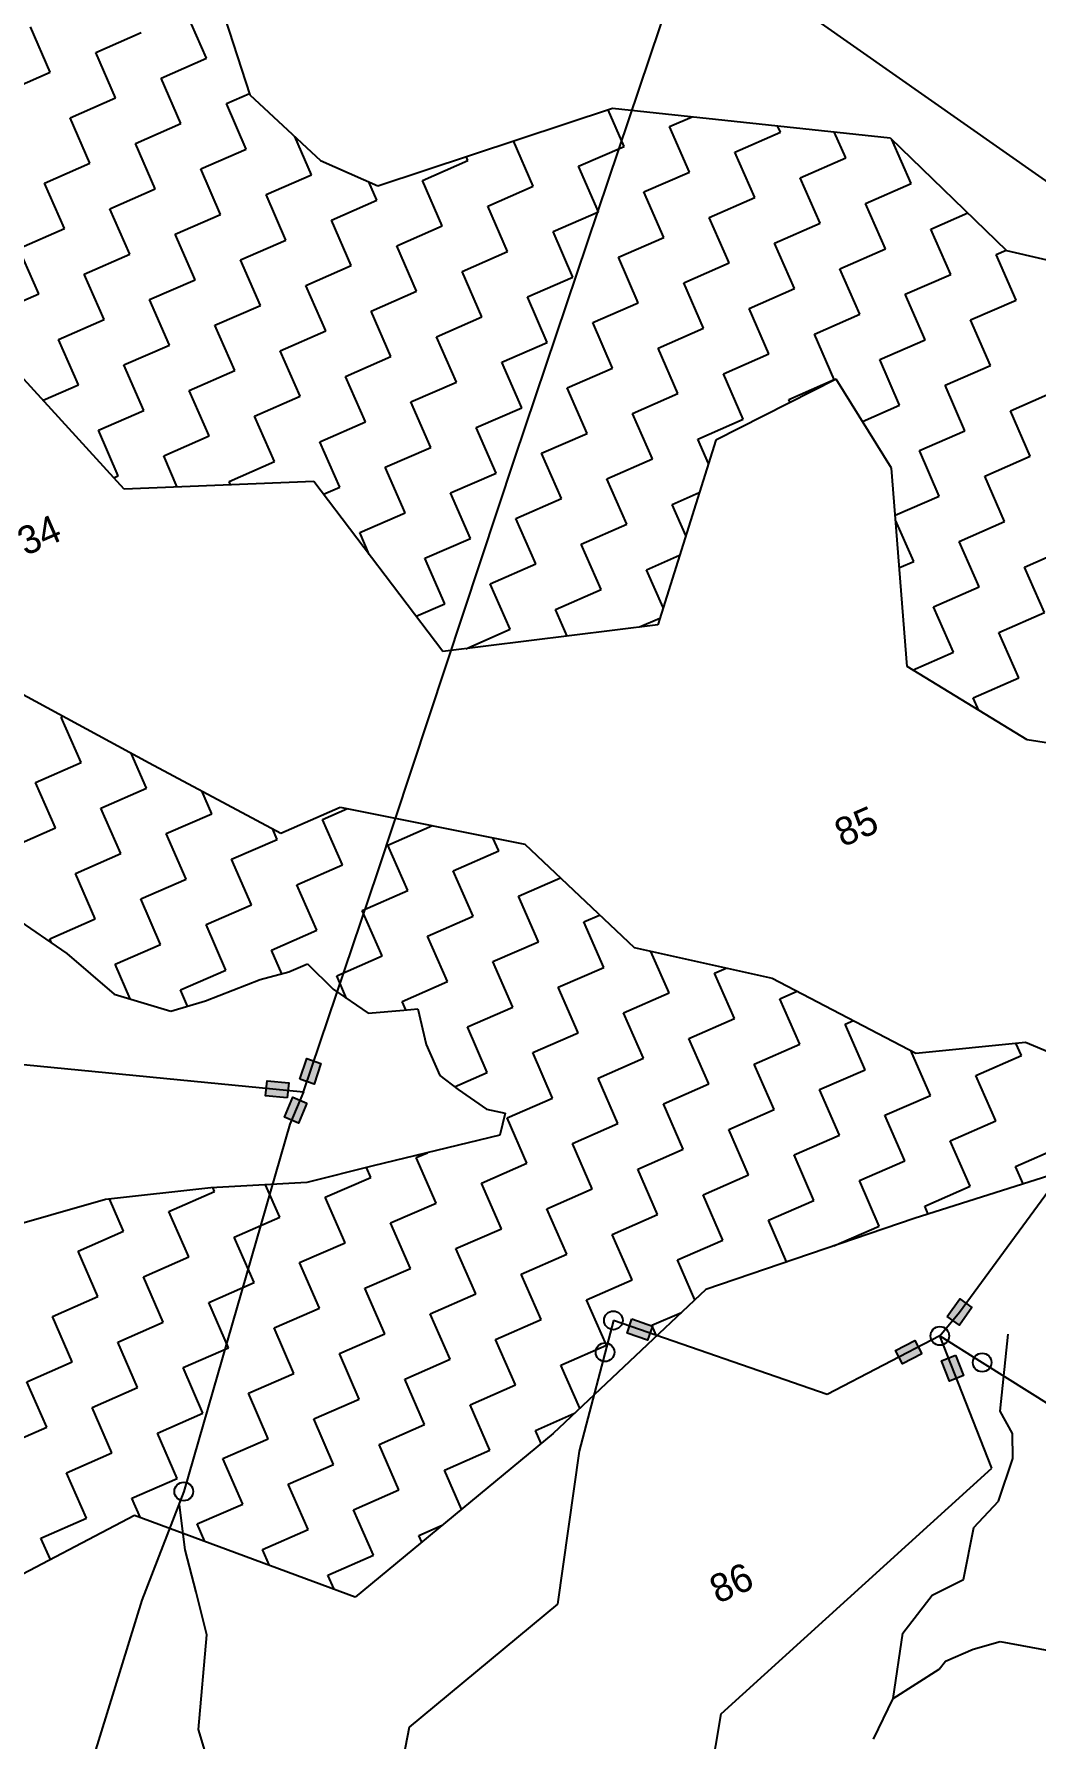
# Model space of a CAD drawing. Header units: metres. Extents: x 317389 to 323374, y 1888575 to 1892651.
# Drawn here: x 321275 to 321610, y 1890781 to 1891350 of the extents above; entities that cross this region are included whole.
import ezdxf

# ---------------------------------------------------------------- set-up
doc = ezdxf.new("R2010")
doc.units = ezdxf.units.M
doc.header["$MEASUREMENT"] = 0
for name, color, linetype in [('LINE_WATER', 4, 'Continuous'), ('POLY_HATCH', 12, 'Continuous'), ('POLY_PARCEL', 6, 'Continuous'), ('TEXT_PARCEL', 7, 'Continuous')]:
    doc.layers.add(name, color=color, linetype=linetype)
doc.styles.add('TEXT_MAP', font='')
doc.styles.get('TEXT_MAP').set_extended_font_data('Kruti Dev 050')

msp = doc.modelspace()

# ---------------------------------------------------------------- hatches: boundary and pattern name
for points in [[(321371.14, 1891006.04), (321366.38, 1891007.65), (321364.06, 1891000.77), (321368.82, 1890999.16)], [(321353.15, 1891000.29), (321352.66, 1890995.29), (321359.89, 1890994.59), (321360.38, 1890999.59)], [(321358.95, 1890988.06), (321363.58, 1890986.1), (321366.41, 1890992.79), (321361.79, 1890994.75)], [(321588.46, 1890924.53), (321584.37, 1890927.44), (321580.16, 1890921.52), (321584.25, 1890918.61)], [(321480.17, 1890913.64), (321481.82, 1890918.38), (321474.96, 1890920.76), (321473.31, 1890916.02)], [(321562.92, 1890910.21), (321565.23, 1890905.75), (321571.68, 1890909.1), (321569.36, 1890913.56)], [(321580.96, 1890900.01), (321585.63, 1890901.86), (321582.97, 1890908.61), (321578.3, 1890906.77)]]:
    msp.add_hatch(color=256).paths.add_polyline_path(points)

# ---------------------------------------------------------------- linework, layer by layer
for points in [[(321364.06, 1891000.77), (321366.38, 1891007.65), (321371.14, 1891006.04), (321368.82, 1890999.16)], [(321359.89, 1890994.59), (321352.66, 1890995.29), (321353.15, 1891000.29), (321360.38, 1890999.59)], [(321366.41, 1890992.79), (321363.58, 1890986.1), (321358.95, 1890988.06), (321361.79, 1890994.75)], [(321580.16, 1890921.52), (321584.37, 1890927.44), (321588.46, 1890924.53), (321584.25, 1890918.61)], [(321474.96, 1890920.76), (321481.82, 1890918.38), (321480.17, 1890913.64), (321473.31, 1890916.02)], [(321571.68, 1890909.1), (321565.23, 1890905.75), (321562.92, 1890910.21), (321569.36, 1890913.56)], [(321582.97, 1890908.61), (321585.63, 1890901.86), (321580.96, 1890900.01), (321578.3, 1890906.77)]]:
    msp.add_lwpolyline(points, close=True)
for centre in [(321468.74, 1890920.26), (321577.72, 1890915.08), (321465.96, 1890909.63), (321591.85, 1890906.2), (321325.33, 1890863.13)]:
    msp.add_circle(centre, 3.11)
at = {"layer": 'LINE_WATER'}
for p, q in [((321597.87, 1890889.91), (321600.53, 1890915.64)), ((321601.99, 1890882.46), (321597.87, 1890889.91)), ((321602.15, 1890874.14), (321601.99, 1890882.46)), ((321597.36, 1890859.91), (321602.15, 1890874.14)), ((321325.8, 1890843.6), (321323.87, 1890858.63)), ((321589.05, 1890851.08), (321597.36, 1890859.91)), ((321585.64, 1890833.69), (321589.05, 1890851.08)), ((321329.49, 1890829.47), (321325.8, 1890843.6)), ((321575.15, 1890828.53), (321585.64, 1890833.69)), ((321333.03, 1890815.28), (321329.49, 1890829.47)), ((321565.33, 1890815.86), (321575.15, 1890828.53)), ((321562.16, 1890793.95), (321565.33, 1890815.86)), ((321330.2, 1890783.62), (321333.03, 1890815.28)), ((321579.57, 1890806.47), (321588.82, 1890810.51)), ((321588.82, 1890810.51), (321597.86, 1890813.01)), ((321597.86, 1890813.01), (321618.34, 1890809.24)), ((321577.53, 1890803.84), (321579.57, 1890806.47)), ((321562.16, 1890793.95), (321577.53, 1890803.84)), ((321555.62, 1890780.39), (321562.16, 1890793.95)), ((321334.73, 1890768.8), (321330.2, 1890783.62))]:
    msp.add_line(p, q, dxfattribs=at)
at = {"layer": 'POLY_HATCH', "linetype": 'Continuous'}
for p, q in [((321332.92, 1891341.71), (321326.28, 1891356.89)), ((321280.75, 1891336.99), (321274.12, 1891352.17)), ((321295.93, 1891343.62), (321311.11, 1891350.25)), ((321302.56, 1891328.44), (321295.93, 1891343.62)), ((321317.74, 1891335.07), (321332.92, 1891341.71)), ((321265.57, 1891330.36), (321280.75, 1891336.99)), ((321324.37, 1891319.9), (321317.74, 1891335.07)), ((321287.38, 1891321.81), (321302.56, 1891328.44)), ((321339.55, 1891326.53), (321347.27, 1891329.9)), ((321346.18, 1891311.35), (321339.55, 1891326.53)), ((321472.33, 1891312.23), (321466.97, 1891324.49)), ((321294.01, 1891306.63), (321287.38, 1891321.81)), ((321309.19, 1891313.26), (321324.37, 1891319.9)), ((321487.51, 1891318.86), (321495.06, 1891322.16)), ((321494.14, 1891303.68), (321487.51, 1891318.86)), ((321509.32, 1891310.31), (321524.49, 1891316.95)), ((321524.49, 1891316.95), (321523.54, 1891319.12)), ((321546.3, 1891308.4), (321542.51, 1891317.1)), ((321315.82, 1891298.09), (321309.19, 1891313.26)), ((321331, 1891304.72), (321346.18, 1891311.35)), ((321367.99, 1891302.8), (321362.44, 1891315.51)), ((321441.97, 1891298.97), (321435.37, 1891314.07)), ((321457.15, 1891305.6), (321472.33, 1891312.23)), ((321568.12, 1891299.85), (321561.69, 1891314.55)), ((321278.83, 1891300), (321294.01, 1891306.63)), ((321404.98, 1891300.88), (321420.16, 1891307.52)), ((321420.16, 1891307.52), (321419.57, 1891308.86)), ((321463.78, 1891290.42), (321457.15, 1891305.6)), ((321515.95, 1891295.14), (321509.32, 1891310.31)), ((321531.13, 1891301.77), (321546.3, 1891308.4)), ((321285.46, 1891284.82), (321278.83, 1891300)), ((321337.63, 1891289.54), (321331, 1891304.72)), ((321352.81, 1891296.17), (321367.99, 1891302.8)), ((321389.8, 1891294.25), (321387.09, 1891300.46)), ((321411.61, 1891285.71), (321404.98, 1891300.88)), ((321478.96, 1891297.05), (321494.14, 1891303.68)), ((321537.76, 1891286.59), (321531.13, 1891301.77)), ((321552.94, 1891293.22), (321568.12, 1891299.85)), ((321300.64, 1891291.45), (321315.82, 1891298.09)), ((321359.44, 1891280.99), (321352.81, 1891296.17)), ((321374.62, 1891287.62), (321389.8, 1891294.25)), ((321426.79, 1891292.34), (321441.97, 1891298.97)), ((321485.59, 1891281.87), (321478.96, 1891297.05)), ((321500.77, 1891288.5), (321515.95, 1891295.14)), ((321307.27, 1891276.27), (321300.64, 1891291.45)), ((321322.45, 1891282.91), (321337.63, 1891289.54)), ((321433.42, 1891277.16), (321426.79, 1891292.34)), ((321448.6, 1891283.79), (321463.78, 1891290.42)), ((321507.4, 1891273.33), (321500.77, 1891288.5)), ((321559.57, 1891278.04), (321552.94, 1891293.22)), ((321574.75, 1891284.67), (321587.03, 1891290.04)), ((321270.28, 1891278.19), (321285.46, 1891284.82)), ((321329.08, 1891267.73), (321322.45, 1891282.91)), ((321381.25, 1891272.44), (321374.62, 1891287.62)), ((321396.43, 1891279.07), (321411.61, 1891285.71)), ((321455.23, 1891268.61), (321448.6, 1891283.79)), ((321522.58, 1891279.96), (321537.76, 1891286.59)), ((321581.38, 1891269.49), (321574.75, 1891284.67)), ((321276.92, 1891263.01), (321270.28, 1891278.19)), ((321344.26, 1891274.36), (321359.44, 1891280.99)), ((321403.06, 1891263.9), (321396.43, 1891279.07)), ((321418.24, 1891270.53), (321433.42, 1891277.16)), ((321470.41, 1891275.24), (321485.59, 1891281.87)), ((321529.21, 1891264.78), (321522.58, 1891279.96)), ((321544.39, 1891271.41), (321559.57, 1891278.04)), ((321596.56, 1891276.12), (321599.9, 1891277.59)), ((321292.09, 1891269.64), (321307.27, 1891276.27)), ((321350.89, 1891259.18), (321344.26, 1891274.36)), ((321366.07, 1891265.81), (321381.25, 1891272.44)), ((321477.04, 1891260.06), (321470.41, 1891275.24)), ((321492.22, 1891266.69), (321507.4, 1891273.33)), ((321551.02, 1891256.23), (321544.39, 1891271.41)), ((321603.19, 1891260.95), (321596.56, 1891276.12)), ((321298.73, 1891254.46), (321292.09, 1891269.64)), ((321313.9, 1891261.1), (321329.08, 1891267.73)), ((321372.7, 1891250.63), (321366.07, 1891265.81)), ((321424.87, 1891255.35), (321418.24, 1891270.53)), ((321440.05, 1891261.98), (321455.23, 1891268.61)), ((321498.85, 1891251.52), (321492.22, 1891266.69)), ((321566.2, 1891262.86), (321581.38, 1891269.49)), ((321261.74, 1891256.38), (321276.92, 1891263.01)), ((321320.54, 1891245.92), (321313.9, 1891261.1)), ((321387.88, 1891257.26), (321403.06, 1891263.9)), ((321446.68, 1891246.8), (321440.05, 1891261.98)), ((321461.86, 1891253.43), (321477.04, 1891260.06)), ((321514.03, 1891258.15), (321529.21, 1891264.78)), ((321572.83, 1891247.68), (321566.2, 1891262.86)), ((321588.01, 1891254.31), (321603.19, 1891260.95)), ((321283.55, 1891247.83), (321298.73, 1891254.46)), ((321335.72, 1891252.55), (321350.89, 1891259.18)), ((321394.51, 1891242.08), (321387.88, 1891257.26)), ((321409.69, 1891248.72), (321424.87, 1891255.35)), ((321520.66, 1891242.97), (321514.03, 1891258.15)), ((321535.84, 1891249.6), (321551.02, 1891256.23)), ((321594.64, 1891239.14), (321588.01, 1891254.31)), ((321342.35, 1891237.37), (321335.72, 1891252.55)), ((321357.53, 1891244), (321372.7, 1891250.63)), ((321416.33, 1891233.54), (321409.69, 1891248.72)), ((321468.49, 1891238.25), (321461.86, 1891253.43)), ((321483.67, 1891244.88), (321498.85, 1891251.52)), ((321542.47, 1891234.42), (321535.84, 1891249.6)), ((321290.18, 1891232.65), (321283.55, 1891247.83)), ((321305.36, 1891239.29), (321320.54, 1891245.92)), ((321364.16, 1891228.82), (321357.53, 1891244)), ((321431.5, 1891240.17), (321446.68, 1891246.8)), ((321490.3, 1891229.7), (321483.67, 1891244.88)), ((321505.48, 1891236.34), (321520.66, 1891242.97)), ((321557.65, 1891241.05), (321572.83, 1891247.68)), ((321311.99, 1891224.11), (321305.36, 1891239.29)), ((321327.17, 1891230.74), (321342.35, 1891237.37)), ((321379.34, 1891235.45), (321394.51, 1891242.08)), ((321438.14, 1891224.99), (321431.5, 1891240.17)), ((321453.31, 1891231.62), (321468.49, 1891238.25)), ((321564.28, 1891225.87), (321557.65, 1891241.05)), ((321579.46, 1891232.5), (321594.64, 1891239.14)), ((321278.34, 1891227.48), (321290.18, 1891232.65)), ((321385.97, 1891220.27), (321379.34, 1891235.45)), ((321401.15, 1891226.91), (321416.33, 1891233.54)), ((321459.95, 1891216.44), (321453.31, 1891231.62)), ((321512.11, 1891221.16), (321505.48, 1891236.34)), ((321527.29, 1891227.79), (321542.47, 1891234.42)), ((321586.09, 1891217.32), (321579.46, 1891232.5)), ((321333.8, 1891215.56), (321327.17, 1891230.74)), ((321348.98, 1891222.19), (321364.16, 1891228.82)), ((321407.78, 1891211.73), (321401.15, 1891226.91)), ((321475.13, 1891223.07), (321490.3, 1891229.7)), ((321527.75, 1891226.73), (321527.29, 1891227.79)), ((321551.87, 1891220.45), (321564.28, 1891225.87)), ((321601.27, 1891223.96), (321616.45, 1891230.59)), ((321296.81, 1891217.48), (321311.99, 1891224.11)), ((321355.61, 1891207.01), (321348.98, 1891222.19)), ((321370.79, 1891213.64), (321385.97, 1891220.27)), ((321422.96, 1891218.36), (321438.14, 1891224.99)), ((321481.76, 1891207.89), (321475.13, 1891223.07)), ((321496.94, 1891214.53), (321512.11, 1891221.16)), ((321607.9, 1891208.78), (321601.27, 1891223.96)), ((321303.44, 1891202.3), (321296.81, 1891217.48)), ((321318.62, 1891208.93), (321333.8, 1891215.56)), ((321429.59, 1891203.18), (321422.96, 1891218.36)), ((321444.77, 1891209.81), (321459.95, 1891216.44)), ((321500.48, 1891206.41), (321496.94, 1891214.53)), ((321570.91, 1891210.69), (321586.09, 1891217.32)), ((321323.17, 1891198.51), (321318.62, 1891208.93)), ((321377.42, 1891198.46), (321370.79, 1891213.64)), ((321392.6, 1891205.1), (321407.78, 1891211.73)), ((321451.4, 1891194.63), (321444.77, 1891209.81)), ((321577.55, 1891195.51), (321570.91, 1891210.69)), ((321592.72, 1891202.15), (321607.9, 1891208.78)), ((321340.43, 1891200.38), (321355.61, 1891207.01)), ((321399.23, 1891189.92), (321392.6, 1891205.1)), ((321414.41, 1891196.55), (321429.59, 1891203.18)), ((321466.58, 1891201.26), (321481.76, 1891207.89)), ((321301.92, 1891201.63), (321303.44, 1891202.3)), ((321340.94, 1891199.21), (321340.43, 1891200.38)), ((321371.99, 1891196.09), (321377.42, 1891198.46)), ((321473.21, 1891186.08), (321466.58, 1891201.26)), ((321599.36, 1891186.97), (321592.72, 1891202.15)), ((321421.04, 1891181.37), (321414.41, 1891196.55)), ((321436.22, 1891188), (321451.4, 1891194.63)), ((321488.39, 1891192.72), (321497.42, 1891196.66)), ((321492.92, 1891182.34), (321488.39, 1891192.72)), ((321562.86, 1891189.1), (321577.55, 1891195.51)), ((321384.05, 1891183.28), (321399.23, 1891189.92)), ((321442.85, 1891172.82), (321436.22, 1891188)), ((321458.03, 1891179.45), (321473.21, 1891186.08)), ((321569, 1891173.7), (321562.98, 1891187.47)), ((321584.18, 1891180.34), (321599.36, 1891186.97)), ((321387.25, 1891175.96), (321384.05, 1891183.28)), ((321405.86, 1891174.74), (321421.04, 1891181.37)), ((321590.81, 1891165.16), (321584.18, 1891180.34)), ((321412.49, 1891159.56), (321405.86, 1891174.74)), ((321464.66, 1891164.27), (321458.03, 1891179.45)), ((321479.84, 1891170.9), (321490.84, 1891175.71)), ((321605.99, 1891171.79), (321621.17, 1891178.42)), ((321427.67, 1891166.19), (321442.85, 1891172.82)), ((321485.36, 1891158.26), (321479.84, 1891170.9)), ((321564.21, 1891171.61), (321569, 1891173.7)), ((321612.62, 1891156.61), (321605.99, 1891171.79)), ((321434.3, 1891151.01), (321427.67, 1891166.19)), ((321449.48, 1891157.64), (321464.66, 1891164.27)), ((321575.63, 1891158.52), (321590.81, 1891165.16)), ((321402.87, 1891155.35), (321412.49, 1891159.56)), ((321453.36, 1891148.77), (321449.48, 1891157.64)), ((321582.26, 1891143.35), (321575.63, 1891158.52)), ((321477.44, 1891151.78), (321484.26, 1891154.76)), ((321597.44, 1891149.98), (321612.62, 1891156.61)), ((321419.47, 1891144.53), (321434.3, 1891151.01)), ((321604.07, 1891134.8), (321597.44, 1891149.98)), ((321568.65, 1891137.4), (321582.26, 1891143.35)), ((321588.89, 1891128.17), (321604.07, 1891134.8)), ((321590.74, 1891123.94), (321588.89, 1891128.17)), ((321284.43, 1891121.69), (321285.06, 1891121.96)), ((321291.06, 1891106.51), (321284.43, 1891121.69)), ((321275.88, 1891099.88), (321291.06, 1891106.51)), ((321312.87, 1891097.96), (321307.76, 1891109.65)), ((321282.51, 1891084.7), (321275.88, 1891099.88)), ((321297.69, 1891091.33), (321312.87, 1891097.96)), ((321334.68, 1891089.41), (321331.36, 1891097.02)), ((321304.32, 1891076.15), (321297.69, 1891091.33)), ((321319.5, 1891082.78), (321334.68, 1891089.41)), ((321371.67, 1891087.5), (321380.01, 1891091.14)), ((321267.33, 1891078.07), (321282.51, 1891084.7)), ((321356.49, 1891080.86), (321354.92, 1891084.47)), ((321378.3, 1891072.32), (321371.67, 1891087.5)), ((321393.48, 1891078.95), (321408.38, 1891085.45)), ((321326.13, 1891067.6), (321319.5, 1891082.78)), ((321341.31, 1891074.23), (321356.49, 1891080.86)), ((321400.11, 1891063.77), (321393.48, 1891078.95)), ((321430.47, 1891077.03), (321428.56, 1891081.41)), ((321289.14, 1891069.52), (321304.32, 1891076.15)), ((321347.94, 1891059.05), (321341.31, 1891074.23)), ((321363.12, 1891065.69), (321378.3, 1891072.32)), ((321415.29, 1891070.4), (321430.47, 1891077.03)), ((321295.78, 1891054.34), (321289.14, 1891069.52)), ((321310.96, 1891060.97), (321326.13, 1891067.6)), ((321421.92, 1891055.22), (321415.29, 1891070.4)), ((321437.1, 1891061.85), (321451.11, 1891067.97)), ((321317.59, 1891045.79), (321310.96, 1891060.97)), ((321369.76, 1891050.51), (321363.12, 1891065.69)), ((321384.93, 1891057.14), (321400.11, 1891063.77)), ((321443.73, 1891046.67), (321437.1, 1891061.85)), ((321332.77, 1891052.42), (321347.94, 1891059.05)), ((321391.57, 1891041.96), (321384.93, 1891057.14)), ((321406.74, 1891048.59), (321421.92, 1891055.22)), ((321458.91, 1891053.31), (321464.16, 1891055.6)), ((321280.6, 1891047.71), (321295.78, 1891054.34)), ((321339.4, 1891037.24), (321332.77, 1891052.42)), ((321354.58, 1891043.87), (321369.76, 1891050.51)), ((321465.54, 1891038.13), (321458.91, 1891053.31)), ((321281.22, 1891046.28), (321280.6, 1891047.71)), ((321302.41, 1891039.16), (321317.59, 1891045.79)), ((321358.02, 1891035.98), (321354.58, 1891043.87)), ((321413.38, 1891033.41), (321406.74, 1891048.59)), ((321428.55, 1891040.04), (321443.73, 1891046.67)), ((321487.35, 1891029.58), (321481.29, 1891043.46)), ((321307.47, 1891027.57), (321302.41, 1891039.16)), ((321376.39, 1891035.33), (321391.57, 1891041.96)), ((321435.19, 1891024.86), (321428.55, 1891040.04)), ((321450.37, 1891031.5), (321465.54, 1891038.13)), ((321502.53, 1891036.21), (321506.42, 1891037.91)), ((321324.22, 1891030.61), (321339.4, 1891037.24)), ((321379.7, 1891027.75), (321376.39, 1891035.33)), ((321398.2, 1891026.78), (321413.38, 1891033.41)), ((321509.16, 1891021.03), (321502.53, 1891036.21)), ((321326.6, 1891025.16), (321324.22, 1891030.61)), ((321399.44, 1891023.93), (321398.2, 1891026.78)), ((321457, 1891016.32), (321450.37, 1891031.5)), ((321472.18, 1891022.95), (321487.35, 1891029.58)), ((321524.34, 1891027.66), (321530.08, 1891030.17)), ((321530.98, 1891012.48), (321524.34, 1891027.66)), ((321420.01, 1891018.23), (321435.19, 1891024.86)), ((321478.81, 1891007.77), (321472.18, 1891022.95)), ((321493.99, 1891014.4), (321509.16, 1891021.03)), ((321426.64, 1891003.05), (321420.01, 1891018.23)), ((321441.82, 1891009.68), (321457, 1891016.32)), ((321546.15, 1891019.12), (321548.95, 1891020.34)), ((321552.79, 1891003.94), (321546.15, 1891019.12)), ((321448.45, 1890994.51), (321441.82, 1891009.68)), ((321500.62, 1890999.22), (321493.99, 1891014.4)), ((321515.8, 1891005.85), (321530.98, 1891012.48)), ((321574.6, 1890995.39), (321568.04, 1891010.4)), ((321604.95, 1891008.65), (321603.12, 1891012.84)), ((321463.63, 1891001.14), (321478.81, 1891007.77)), ((321522.43, 1890990.67), (321515.8, 1891005.85)), ((321537.61, 1890997.3), (321552.79, 1891003.94)), ((321589.78, 1891002.02), (321604.95, 1891008.65)), ((321415.71, 1890998.28), (321426.64, 1891003.05)), ((321470.26, 1890985.96), (321463.63, 1891001.14)), ((321485.44, 1890992.59), (321500.62, 1890999.22)), ((321596.41, 1890986.84), (321589.78, 1891002.02)), ((321433.27, 1890987.87), (321448.45, 1890994.51)), ((321492.07, 1890977.41), (321485.44, 1890992.59)), ((321544.24, 1890982.13), (321537.61, 1890997.3)), ((321559.42, 1890988.76), (321574.6, 1890995.39)), ((321439.9, 1890972.7), (321433.27, 1890987.87)), ((321507.25, 1890984.04), (321522.43, 1890990.67)), ((321566.05, 1890973.58), (321559.42, 1890988.76)), ((321581.23, 1890980.21), (321596.41, 1890986.84)), ((321455.08, 1890979.33), (321470.26, 1890985.96)), ((321513.88, 1890968.86), (321507.25, 1890984.04)), ((321529.06, 1890975.49), (321544.24, 1890982.13)), ((321402.91, 1890974.61), (321406.66, 1890976.25)), ((321461.71, 1890964.15), (321455.08, 1890979.33)), ((321476.89, 1890970.78), (321492.07, 1890977.41)), ((321535.69, 1890960.32), (321529.06, 1890975.49)), ((321587.86, 1890965.03), (321581.23, 1890980.21)), ((321603.04, 1890971.66), (321618.22, 1890978.29)), ((321387.73, 1890967.98), (321386.29, 1890971.28)), ((321409.54, 1890959.43), (321402.91, 1890974.61)), ((321424.72, 1890966.06), (321439.9, 1890972.7)), ((321483.52, 1890955.6), (321476.89, 1890970.78)), ((321550.87, 1890966.95), (321566.05, 1890973.58)), ((321605.57, 1890965.86), (321603.04, 1890971.66)), ((321335.56, 1890963.26), (321334.98, 1890964.6)), ((321357.38, 1890954.72), (321352.65, 1890965.54)), ((321372.55, 1890961.35), (321387.73, 1890967.98)), ((321431.35, 1890950.88), (321424.72, 1890966.06)), ((321446.53, 1890957.52), (321461.71, 1890964.15)), ((321498.7, 1890962.23), (321513.88, 1890968.86)), ((321557.5, 1890951.77), (321550.87, 1890966.95)), ((321572.68, 1890958.4), (321587.86, 1890965.03)), ((321305.21, 1890950), (321300.49, 1890960.81)), ((321320.39, 1890956.63), (321335.56, 1890963.26)), ((321379.19, 1890946.17), (321372.55, 1890961.35)), ((321394.36, 1890952.8), (321409.54, 1890959.43)), ((321505.33, 1890947.05), (321498.7, 1890962.23)), ((321520.51, 1890953.68), (321535.69, 1890960.32)), ((321573.84, 1890955.75), (321572.68, 1890958.4)), ((321327.02, 1890941.45), (321320.39, 1890956.63)), ((321342.2, 1890948.09), (321357.38, 1890954.72)), ((321401, 1890937.62), (321394.36, 1890952.8)), ((321453.16, 1890942.34), (321446.53, 1890957.52)), ((321468.34, 1890948.97), (321483.52, 1890955.6)), ((321526.58, 1890939.78), (321520.51, 1890953.68)), ((321290.03, 1890943.37), (321305.21, 1890950)), ((321348.83, 1890932.91), (321342.2, 1890948.09)), ((321416.17, 1890944.25), (321431.35, 1890950.88)), ((321474.97, 1890933.79), (321468.34, 1890948.97)), ((321490.15, 1890940.42), (321505.33, 1890947.05)), ((321542.32, 1890945.14), (321557.5, 1890951.77)), ((321296.66, 1890928.19), (321290.03, 1890943.37)), ((321311.84, 1890934.82), (321327.02, 1890941.45)), ((321364.01, 1890939.54), (321379.19, 1890946.17)), ((321422.81, 1890929.07), (321416.17, 1890944.25)), ((321437.99, 1890935.71), (321453.16, 1890942.34)), ((321542.32, 1890945.14), (321542.32, 1890945.14)), ((321370.64, 1890924.36), (321364.01, 1890939.54)), ((321385.82, 1890930.99), (321401, 1890937.62)), ((321444.62, 1890920.53), (321437.99, 1890935.71)), ((321495.95, 1890927.15), (321490.15, 1890940.42)), ((321318.47, 1890919.64), (321311.84, 1890934.82)), ((321333.65, 1890926.28), (321348.83, 1890932.91)), ((321392.45, 1890915.81), (321385.82, 1890930.99)), ((321459.8, 1890927.16), (321474.97, 1890933.79)), ((321281.48, 1890921.56), (321296.66, 1890928.19)), ((321340.28, 1890911.1), (321333.65, 1890926.28)), ((321355.46, 1890917.73), (321370.64, 1890924.36)), ((321407.63, 1890922.44), (321422.81, 1890929.07)), ((321466.43, 1890911.98), (321459.8, 1890927.16)), ((321288.11, 1890906.38), (321281.48, 1890921.56)), ((321303.29, 1890913.01), (321318.47, 1890919.64)), ((321414.26, 1890907.26), (321407.63, 1890922.44)), ((321429.44, 1890913.9), (321444.62, 1890920.53)), ((321481.61, 1890918.61), (321491.46, 1890922.92)), ((321483.15, 1890915.08), (321481.61, 1890918.61)), ((321309.92, 1890897.83), (321303.29, 1890913.01)), ((321362.09, 1890902.55), (321355.46, 1890917.73)), ((321377.27, 1890909.18), (321392.45, 1890915.81)), ((321436.07, 1890898.72), (321429.44, 1890913.9)), ((321325.1, 1890904.47), (321340.28, 1890911.1)), ((321383.9, 1890894), (321377.27, 1890909.18)), ((321399.08, 1890900.63), (321414.26, 1890907.26)), ((321451.25, 1890905.35), (321466.43, 1890911.98)), ((321272.93, 1890899.75), (321288.11, 1890906.38)), ((321331.73, 1890889.29), (321325.1, 1890904.47)), ((321346.91, 1890895.92), (321362.09, 1890902.55)), ((321457.55, 1890890.92), (321451.25, 1890905.35)), ((321279.56, 1890884.57), (321272.93, 1890899.75)), ((321294.74, 1890891.2), (321309.92, 1890897.83)), ((321353.54, 1890880.74), (321346.91, 1890895.92)), ((321405.71, 1890885.45), (321399.08, 1890900.63)), ((321420.89, 1890892.09), (321436.07, 1890898.72)), ((321301.37, 1890876.02), (321294.74, 1890891.2)), ((321368.72, 1890887.37), (321383.9, 1890894)), ((321427.52, 1890876.91), (321420.89, 1890892.09)), ((321264.38, 1890877.94), (321279.56, 1890884.57)), ((321316.55, 1890882.65), (321331.73, 1890889.29)), ((321375.35, 1890872.19), (321368.72, 1890887.37)), ((321390.53, 1890878.82), (321405.71, 1890885.45)), ((321442.7, 1890883.54), (321455.77, 1890889.25)), ((321323.18, 1890867.48), (321316.55, 1890882.65)), ((321338.36, 1890874.11), (321353.54, 1890880.74)), ((321397.16, 1890863.64), (321390.53, 1890878.82)), ((321444.6, 1890879.18), (321442.7, 1890883.54)), ((321286.2, 1890869.39), (321301.37, 1890876.02)), ((321345, 1890858.93), (321338.36, 1890874.11)), ((321412.34, 1890870.27), (321427.52, 1890876.91)), ((321292.83, 1890854.21), (321286.2, 1890869.39)), ((321308.01, 1890860.84), (321323.18, 1890867.48)), ((321360.17, 1890865.56), (321375.35, 1890872.19)), ((321418.05, 1890857.21), (321412.34, 1890870.27)), ((321366.81, 1890850.38), (321360.17, 1890865.56)), ((321381.98, 1890857.01), (321397.16, 1890863.64)), ((321310.83, 1890854.38), (321308.01, 1890860.84)), ((321329.82, 1890852.3), (321345, 1890858.93)), ((321388.62, 1890841.83), (321381.98, 1890857.01)), ((321277.65, 1890847.58), (321292.83, 1890854.21)), ((321332.39, 1890846.41), (321329.82, 1890852.3)), ((321351.63, 1890843.75), (321366.81, 1890850.38)), ((321403.79, 1890848.46), (321411.61, 1890851.88)), ((321280.8, 1890840.37), (321277.65, 1890847.58)), ((321404.77, 1890846.22), (321403.79, 1890848.46)), ((321353.94, 1890838.45), (321351.63, 1890843.75)), ((321373.44, 1890835.2), (321388.62, 1890841.83)), ((321375.5, 1890830.48), (321373.44, 1890835.2))]:
    msp.add_line(p, q, dxfattribs=at)
at = {"layer": 'POLY_HATCH'}
for p, q in [((321338.99, 1891355.14), (321347.42, 1891329.45)), ((321347.42, 1891329.45), (321370.99, 1891307.57)), ((321390.09, 1891299.14), (321468.5, 1891325)), ((321468.5, 1891325), (321561.12, 1891315.11)), ((321561.12, 1891315.11), (321599.96, 1891277.53)), ((321370.99, 1891307.57), (321390.09, 1891299.14)), ((321599.96, 1891277.53), (321631.2, 1891270.19)), ((321305.42, 1891197.8), (321254.32, 1891253.81)), ((321543.08, 1891234.49), (321502.91, 1891214.15)), ((321561.64, 1891204.84), (321543.08, 1891234.49)), ((321502.91, 1891214.15), (321483.57, 1891152.55)), ((321566.77, 1891138.54), (321561.64, 1891204.84)), ((321368.79, 1891200.31), (321305.42, 1891197.8)), ((321411.8, 1891143.57), (321368.79, 1891200.31)), ((321483.57, 1891152.55), (321411.8, 1891143.57)), ((321251.86, 1891139.96), (321313.75, 1891106.4)), ((321606.88, 1891114.11), (321566.77, 1891138.54)), ((321644.52, 1891108.17), (321606.88, 1891114.11)), ((321313.75, 1891106.4), (321357.73, 1891082.97)), ((321357.73, 1891082.97), (321377.56, 1891091.63)), ((321377.56, 1891091.63), (321439.18, 1891079.28)), ((321439.18, 1891079.28), (321475.65, 1891044.71)), ((321268.77, 1891054.79), (321286.32, 1891042.79)), ((321475.65, 1891044.71), (321521.71, 1891034.53)), ((321286.32, 1891042.79), (321302.11, 1891029.19)), ((321360.39, 1891036.61), (321366.59, 1891039.32)), ((321366.59, 1891039.32), (321375.23, 1891030.8)), ((321332.62, 1891026.94), (321350.83, 1891034.08)), ((321350.83, 1891034.08), (321360.39, 1891036.61)), ((321521.71, 1891034.53), (321569.75, 1891009.51)), ((321302.11, 1891029.19), (321321, 1891023.5)), ((321321, 1891023.5), (321332.62, 1891026.94)), ((321375.23, 1891030.8), (321386.94, 1891022.79)), ((321386.94, 1891022.79), (321398.77, 1891023.87)), ((321398.77, 1891023.87), (321403.51, 1891024.3)), ((321403.51, 1891024.3), (321406.25, 1891012.38)), ((321406.25, 1891012.38), (321410.76, 1891002.05)), ((321569.75, 1891009.51), (321606.38, 1891013.17)), ((321606.38, 1891013.17), (321683.55, 1890980.67)), ((321410.76, 1891002.05), (321416.92, 1890997.36)), ((321416.92, 1890997.36), (321426.34, 1890990.82)), ((321426.34, 1890990.82), (321432.66, 1890989.48)), ((321432.66, 1890989.48), (321430.88, 1890982.13)), ((321430.88, 1890982.13), (321388.61, 1890971.86)), ((321388.61, 1890971.86), (321366.44, 1890966.28)), ((321334.37, 1890964.56), (321299.16, 1890960.66)), ((321366.44, 1890966.28), (321334.37, 1890964.56)), ((321616.53, 1890969.35), (321569.15, 1890954.26)), ((321299.16, 1890960.66), (321255.43, 1890948.11)), ((321569.15, 1890954.26), (321499.63, 1890930.62)), ((321499.63, 1890930.62), (321448.66, 1890882.54)), ((321448.66, 1890882.54), (321382.59, 1890827.86)), ((321308.83, 1890855.12), (321258.54, 1890828.66)), ((321382.59, 1890827.86), (321308.83, 1890855.12))]:
    msp.add_line(p, q, dxfattribs=at)
at = {"layer": 'POLY_PARCEL'}
for p, q in [((321435.85, 1891208.19), (321494.97, 1891383.64)), ((321494.97, 1891383.64), (321771.05, 1891189.76)), ((321389.99, 1891069.69), (321435.85, 1891208.19)), ((321365.3, 1890996.59), (321389.99, 1891069.69)), ((321584.31, 1890923.02), (321660.85, 1891027.6)), ((321207.21, 1891011.94), (321365.3, 1890996.59)), ((321365.3, 1890996.59), (321360.69, 1890985.73)), ((321360.69, 1890985.73), (321325.33, 1890863.13)), ((321468.74, 1890920.26), (321457.3, 1890876.57)), ((321540.11, 1890895.51), (321468.74, 1890920.26)), ((321577.72, 1890915.08), (321584.31, 1890923.02)), ((321577.72, 1890915.08), (321540.11, 1890895.51)), ((321577.72, 1890915.08), (321591.85, 1890906.2)), ((321595.11, 1890870.96), (321577.72, 1890915.08)), ((321591.85, 1890906.2), (321771.82, 1890793.11)), ((321457.3, 1890876.57), (321450.1, 1890825.47)), ((321504.73, 1890788.85), (321595.11, 1890870.96)), ((321325.33, 1890863.13), (321311.32, 1890826.84)), ((321311.32, 1890826.84), (321269.51, 1890691.09)), ((321450.1, 1890825.47), (321400.53, 1890784.39)), ((321491.54, 1890711.94), (321504.73, 1890788.85)), ((321400.53, 1890784.39), (321394.83, 1890754.31))]:
    msp.add_line(p, q, dxfattribs=at)

# ---------------------------------------------------------------- texts
at = {"layer": 'TEXT_PARCEL', "style": 'TEXT_MAP'}
for s, p in [('34', (321272.48, 1891175.43)), ('85', (321545.28, 1891078.16)), ('86', (321503.57, 1890825.55))]:
    msp.add_text(s, height=9.391, rotation=23.5996, dxfattribs=at).set_placement(p)

doc.saveas('drawing.dxf')
